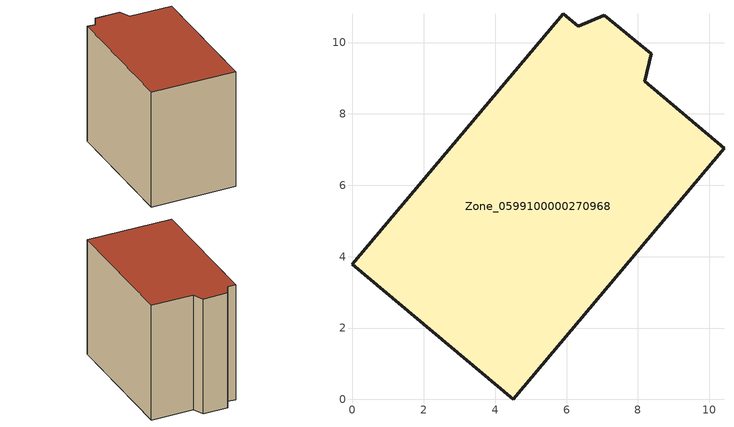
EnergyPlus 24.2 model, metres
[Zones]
Zone_0599100000270968
 floor ground (C_G): 10.41,7.03 4.51,0 0,3.79 5.91,10.81 6.32,10.46 7.06,10.76 8.37,9.69 8.19,8.92 z0
 wall outside (C_F): 4.51,0 10.41,7.03 8.19,8.92 8.37,9.69 7.06,10.76 6.32,10.46 5.91,10.81 0,3.79 4.51,0 z0:8.31
 roof outside (C_R): 7.06,10.76 6.32,10.46 5.91,10.81 0,3.79 4.51,0 10.41,7.03 8.19,8.92 8.37,9.69 z8.31
[BUILDING]
Pand.0599100000270968: North Axis=0; Terrain=City; Loads Convergence Tolerance Value=0.04; Temperature Convergence Tolerance Value=0.4; Solar Distribution=FullExterior; Maximum Number of Warmup Days=25; Minimum Number of Warmup Days=1
[Site:Location]
Rotterdam.The.Hague.AP_ZH_NLD Design_Conditions: Latitude=51.96; Longitude=4.45; Time Zone=1; Elevation=-4.5
[SITE:GROUNDTEMPERATURE:BUILDINGSURFACE]
18, 18, 18, 18, 18, 18, 18, 18, 18, 18, 18, 18
[MATERIAL] Thermal Absorptance=0.9; Solar Absorptance=0.7; Visible Absorptance=0.7
Name | Roughness | Thickness | Conductivity | Density | Specific Heat
G.TI.1946-1964 | MediumSmooth | 0.15 | 1 | 540 | 1210
F.TI.1946-1964 | Rough | 0.3 | 0.857143 | 1920 | 840
R.TI.1946-1964 | MediumRough | 0.2 | 0.277778 | 1500 | 1000
[CONSTRUCTION]
C_G: G.TI.1946-1964
C_F: F.TI.1946-1964
C_R: R.TI.1946-1964
[ZONE]
Zone_0599100000270968: Type=1; Multiplier=1; Ceiling Height=Autocalculate; Volume=Autocalculate; Floor Area=autocalculate; Part of Total Floor Area=Yes
[ZONEINFILTRATION:DESIGNFLOWRATE]
Infil_Zone_0599100000270968: Zone or ZoneList or Space or SpaceList=Zone_0599100000270968; Schedule=AlwaysOn; Design Flow Rate Calculation Method=Flow/Area; Flow Rate per Floor Area=0.003; Constant Term Coefficient=1; Temperature Term Coefficient=0; Velocity Term Coefficient=0; Velocity Squared Term Coefficient=0
[HVACTEMPLATE:ZONE:IDEALLOADSAIRSYSTEM]
Zone_0599100000270968: Maximum Heating Supply Air Temperature=50; Minimum Cooling Supply Air Temperature=13; Maximum Heating Supply Air Humidity Ratio=0.0156; Minimum Cooling Supply Air Humidity Ratio=0.0077; Heating Limit=NoLimit; Cooling Limit=NoLimit; Dehumidification Control Type=ConstantSensibleHeatRatio; Cooling Sensible Heat Ratio=0.7; Dehumidification Setpoint=60; Humidification Control Type=None; Humidification Setpoint=30; Outdoor Air Method=None; Outdoor Air Flow Rate per Person=0.00944; Outdoor Air Flow Rate per Zone Floor Area=0; Outdoor Air Flow Rate per Zone=0; Demand Controlled Ventilation Type=None; Outdoor Air Economizer Type=NoEconomizer; Heat Recovery Type=None; Sensible Heat Recovery Effectiveness=0.7; Latent Heat Recovery Effectiveness=0.65
[ZONECONTROL:THERMOSTAT]
ThermostatControl_Zone_0599100000270968: Zone or ZoneList=Zone_0599100000270968; Control Type Schedule=DualSetpointControlType; Control 1=Thermostat_Zone_0599100000270968; Temperature Difference Between Cutout And Setpoint=0
[THERMOSTATSETPOINT:DUALSETPOINT]
Thermostat_Zone_0599100000270968: Heating Setpoint Temperature Schedule=HeatingSetpoint_Zone_0599100000270968; Cooling Setpoint Temperature Schedule=CoolingSetpoint_Zone_0599100000270968
[SCHEDULE:COMPACT]
HeatingSetpoint_Zone_0599100000270968: Through: 12/31, For: AllDays, Until: 24:00, 21
CoolingSetpoint_Zone_0599100000270968: Through: 12/31, For: AllDays, Until: 24:00, 24
DualSetpointControlType: Through: 12/31, For: AllDays, Until: 24:00, 4
AlwaysOn: Through: 12/31, For: AllDays, Until: 24:00, 1
